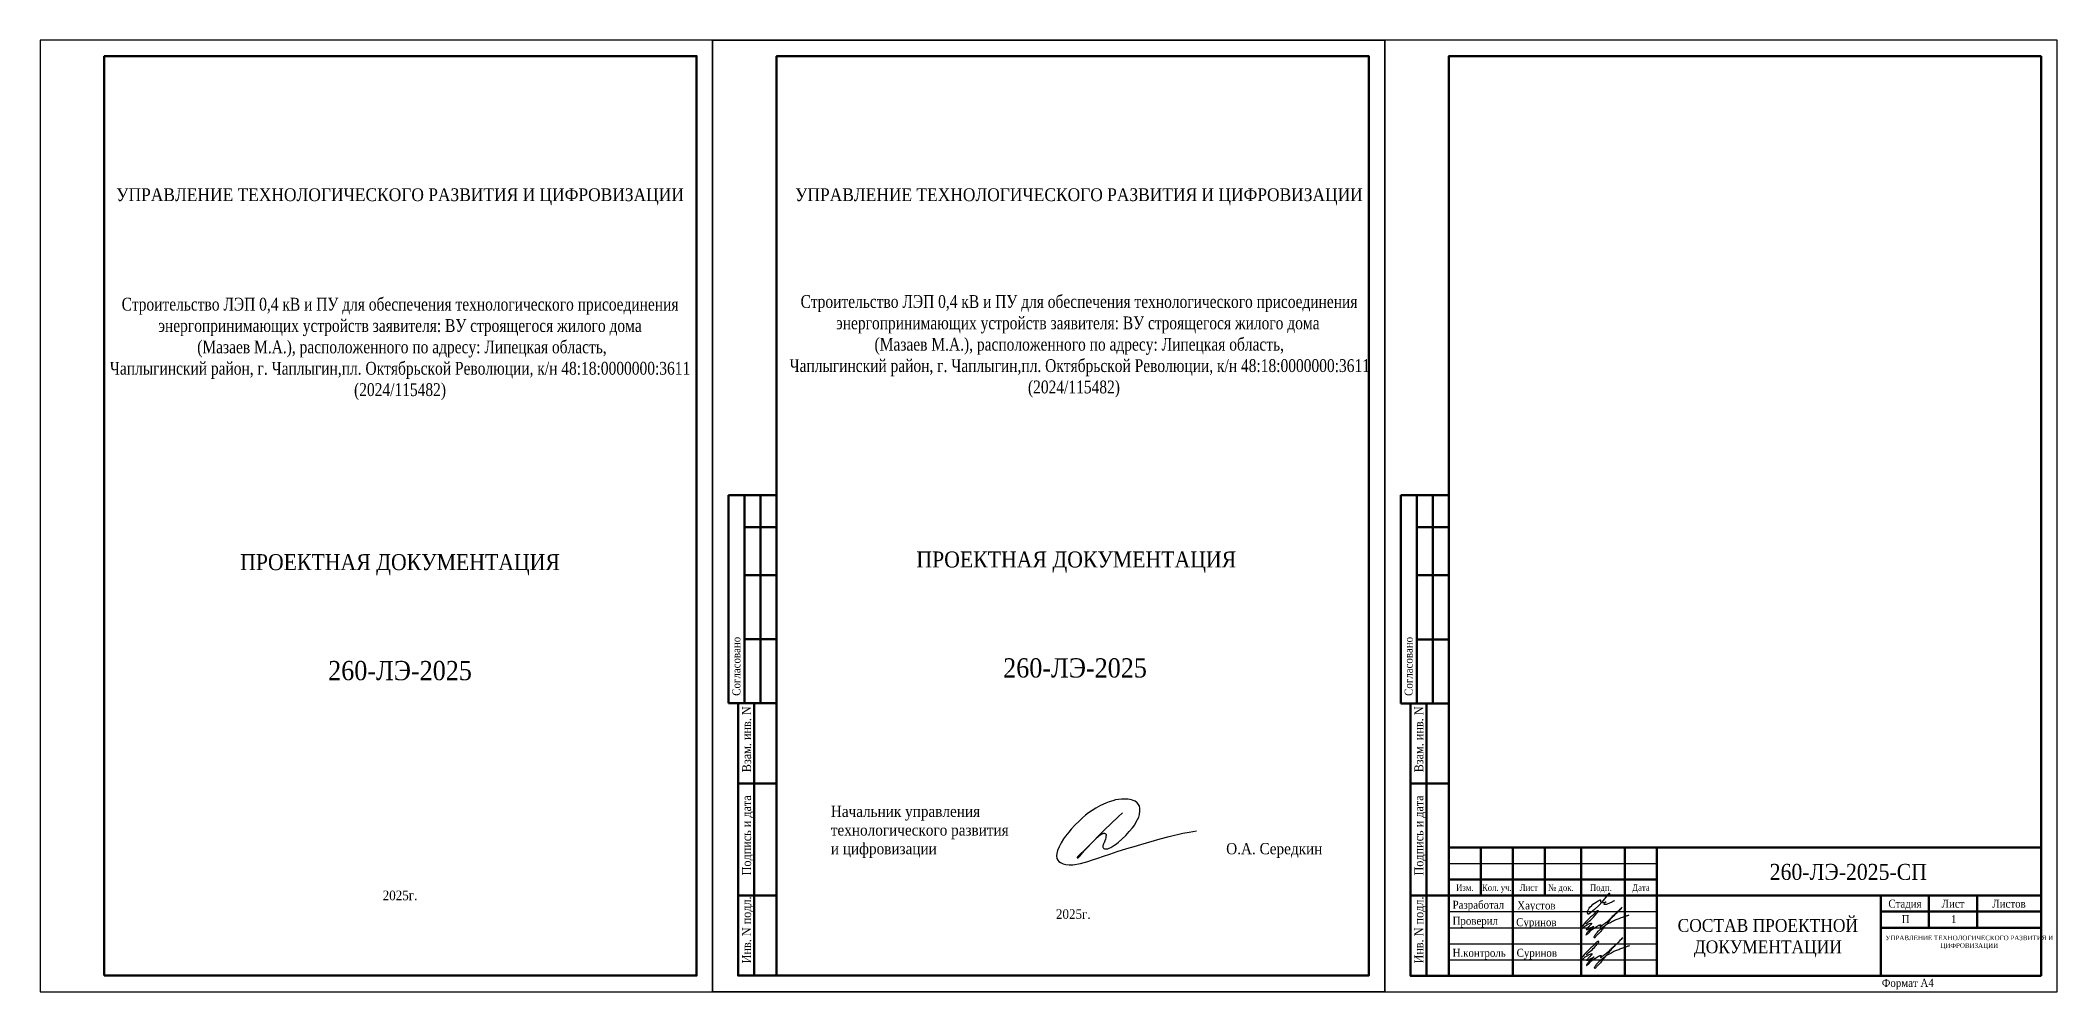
# Model space of a CAD drawing. Header units: millimetres. Extents: x 2174 to 8242, y 1757 to 2055.
# Drawn here: x 2174 to 2802, y 1758 to 2055 of the extents above; entities that cross this region are included whole.
import ezdxf
from ezdxf.enums import TextEntityAlignment as Align

# ---------------------------------------------------------------- set-up
doc = ezdxf.new("R2010")
doc.units = ezdxf.units.MM
doc.layers.add('П', color=7, linetype='Continuous')
doc.layers.add('Чертеж', color=7, linetype='Continuous')
doc.styles.add('стиль1', font='Times New Roman.ttf', dxfattribs={"width": 0.9, "height": 2})
doc.styles.add('стиль2', font='Times New Roman.ttf', dxfattribs={"width": 0.9, "height": 2.5})

# ---------------------------------------------------------------- blocks, each defined once
blk = doc.blocks.new('1')
at = {"lineweight": 30}
for p, q in [((630, 297), (420, 297)), ((420, 297), (420, 0)), ((630, 0), (630, 297)), ((420, 0), (630, 0))]:
    blk.add_line(p, q, dxfattribs=at)
blk = doc.blocks.new('Штамп б')
at = {"lineweight": 70}
for points in [[(20, 0), (8, 0), (8, 85), (20, 85)], [(13, 0), (13, 85)], [(8, 60), (20, 60)], [(8, 25), (20, 25)]]:
    blk.add_lwpolyline(points, dxfattribs=at)
at = {"lineweight": 25, "style": 'стиль1', "width": 0.9}
for s, p in [('Взам. инв. N', (12.06, 63.49)), ('Подпись и дата', (12.06, 31.28)), ('Инв. N подл.', (12.06, 3.82))]:
    blk.add_text(s, height=2.8, rotation=90, dxfattribs=at).set_placement(p)
blk = doc.blocks.new('A$C5B0935FB')
at = {"lineweight": 70}
for p, q in [((20, 65), (5, 65)), ((5, 0), (5, 65)), ((10, 55), (10, 65)), ((15, 0), (15, 65)), ((20, 0), (20, 65)), ((10, 40), (10, 55)), ((10, 55), (20, 55)), ((10, 20), (10, 40)), ((10, 40), (20, 40)), ((10, 0), (10, 20)), ((10, 20), (20, 20)), ((10, 0), (5, 0)), ((15, 0), (10, 0)), ((20, 0), (15, 0)), ((15, 0), (15, 0))]:
    blk.add_line(p, q, dxfattribs=at)
at = {"lineweight": 25, "style": 'стиль1', "width": 0.9}
blk.add_text('Согласовано', height=2.5, rotation=90, dxfattribs=at).set_placement((8.72, 2.35))
blk = doc.blocks.new('A$C7F1F469D')
at = {"color": 5, "lineweight": 25}
blk.add_spline([(-0.1, 1.78), (1.34, 2.93), (2.75, 4.33), (3.55, 5.31), (3.81, 5.64), (3.86, 5.8), (3.66, 5.81), (3.25, 5.7), (2.89, 5.36), (-1.09, 1.26), (-1.29, 0.98), (-1.47, 0.67), (-1.59, 0.28), (-1.54, 0.16), (-0.98, 0.55), (-0.42, 1.01), (0.34, 1.44), (1.08, 1.86), (1.69, 1.97), (1.62, 1.83), (1.26, 1.37), (0.56, 0.61), (0.16, 0.22), (0, 0), (0.24, -0.04), (0.82, 0.16), (1.44, 0.58), (2.18, 0.95), (2.33, 1.04), (1.93, 0.58), (1.28, 0.02), (0.64, -0.58), (0.1, -1.31), (-0.06, -1.68), (0.13, -1.59), (0.39, -1.41), (1.23, -0.56), (1.62, -0.16), (2.27, 0.27), (2.82, 0.65), (3.41, 1.04), (3.83, 1.25), (4.1, 1.35), (4.33, 1.44), (4.56, 1.45), (4.6, 1.35), (4.48, 1.19), (4.35, 0.92), (4.39, 0.82), (4.59, 0.91), (5.09, 1.34), (6.19, 2.18), (7.41, 3.21), (8.36, 4.22), (9.62, 5.31), (10.99, 6.68), (11.27, 6.98), (9.83, 5.51), (8.6, 4.26), (7.7, 3.28), (7.2, 2.7), (6.74, 2.12), (6.16, 1.41), (5.49, 0.62), (4.74, -0.34), (3.92, -1.29), (3.19, -1.94), (2.91, -2.31), (2.67, -2.58), (2.52, -2.55), (2.49, -2.26), (2.69, -1.9), (3.27, -1.11), (3.8, -0.52), (4.48, 0.07), (5.33, 0.79), (5.97, 1.29), (6.7, 1.77), (7.56, 2.21), (8.83, 2.91), (10.02, 3.35), (11.36, 3.83), (12.55, 4.24), (13.47, 4.57)], degree=3, dxfattribs=at)
blk = doc.blocks.new('Штамп фамилии')
at = {"layer": 'Чертеж', "color": 5, "lineweight": -2}
blk.add_lwpolyline([(47.77, 1.54), (47.84, 1.67), (47.92, 1.81), (47.96, 1.89), (48, 1.95), (48.03, 2.01), (48.06, 2.07), (48.06, 2.11), (48.06, 2.2), (48.04, 2.25), (48.01, 2.27), (47.96, 2.28), (47.9, 2.28), (47.86, 2.27), (47.81, 2.26), (47.74, 2.22), (47.68, 2.18), (47.62, 2.12), (47.55, 2.01), (45.56, -0.42), (44.71, -1.43), (43.25, -2.74), (41.5, -4.21), (41.39, -4.26), (41.31, -4.24), (41.27, -4.2), (41.23, -4.14), (41.16, -4.02), (41.1, -3.86), (41.09, -3.71), (41.09, -3.56), (41.12, -3.39), (41.16, -3.24), (41.2, -3.15), (41.26, -2.95), (41.35, -2.75), (41.59, -2.39), (41.85, -2.07), (42.44, -1.47), (42.8, -1.12), (43.26, -0.79), (43.84, -0.43), (44.4, -0.08), (45.06, 0.28), (45.14, 0.26), (45.15, 0.23), (45.16, 0.18), (45.1, -0.18), (45.18, -0.33), (45.24, -0.4), (45.3, -0.44), (45.4, -0.5), (45.56, -0.52), (45.76, -0.52), (46.6, -0.47), (46.69, -0.39), (46.75, -0.35), (46.77, -0.37), (46.78, -0.39), (46.77, -0.43), (46.75, -0.46), (46.74, -0.48), (46.69, -0.52), (46.58, -0.6), (46.22, -0.9), (46.18, -0.96), (46.17, -1.01), (46.17, -1.08), (46.2, -1.12), (46.33, -1.13), (46.47, -1.12), (46.89, -1.12), (46.98, -1.11), (47.13, -1.06), (47.33, -0.98), (48.8, -0.39), (48.96, -0.28), (49.11, -0.17), (49.26, -0.09), (49.37, -0.06), (49.51, 0.01)], dxfattribs=at)
at = {"layer": 'Чертеж', "color": 67, "lineweight": -2, "true_color": 0x727430}
for p in [(40.67, -8.99), (40.81, -18.55)]:
    blk.add_blockref('A$C7F1F469D', p, dxfattribs=at)
at = {"color": 7, "char_height": 2.5, "attachment_point": 4, "style": 'стиль1'}
for s, insert, width in [(' Разработал', (-1.9, -1.68), 17), (' Проверил', (-1.9, -6.68), 17), (' Суринов', (17.96, -7.12), 20), ('Хаустов', (19.15, -1.89), 20), (' Н.контроль', (-1.9, -16.68), 17), (' Суринов', (18.1, -16.68), 20)]:
    blk.add_mtext(s, dxfattribs=dict(at, insert=insert, width=width))
blk = doc.blocks.new('A$C31D65421')
blk.add_blockref('Штамп фамилии', (2.24, 18.43))
blk = doc.blocks.new('A$C506864A1')
at = {"color": 162}
blk.add_lwpolyline([(7.8, 6.13), (7.3, 5.67), (5.69, 4.12), (3.57, 2), (2.49, 0.92), (2.45, 0.87), (2.46, 0.84), (2.51, 0.83), (2.54, 0.84), (2.58, 0.85), (2.64, 0.9), (2.72, 0.97), (2.8, 1.06), (2.93, 1.22), (3.09, 1.42), (3.29, 1.68), (4.5, 2.9), (5.12, 3.5), (5.25, 3.59), (5.31, 3.63), (5.38, 3.67), (5.44, 3.7), (5.5, 3.71), (5.55, 3.72), (5.59, 3.72), (5.67, 3.72), (5.69, 3.72), (5.73, 3.71), (5.77, 3.69), (5.81, 3.67), (5.82, 3.65), (5.85, 3.62), (5.86, 3.58), (5.86, 3.55), (5.86, 3.5), (5.86, 3.43), (5.85, 3.38), (5.82, 3.2), (5.78, 3.04), (5.71, 2.85), (5.66, 2.71), (5.62, 2.61), (5.59, 2.55), (5.56, 2.47), (5.52, 2.37), (5.5, 2.32), (5.49, 2.25), (5.48, 2.17), (5.49, 2.1), (5.5, 2.04), (5.54, 1.97), (5.59, 1.92), (5.68, 1.89), (5.76, 1.87), (5.85, 1.87), (5.93, 1.87), (6.08, 1.88), (6.24, 1.96), (6.42, 2.05), (6.55, 2.13), (6.79, 2.28), (7.1, 2.49), (7.33, 2.69), (7.72, 3.01), (8.21, 3.47), (8.61, 3.92), (8.98, 4.37), (9.25, 4.74), (9.43, 5.07), (9.73, 5.63), (9.81, 5.96), (9.85, 6.36), (9.86, 6.68), (9.81, 6.93), (9.71, 7.14), (9.52, 7.34), (9.29, 7.5), (9.08, 7.59), (8.85, 7.68), (8.67, 7.72), (8.44, 7.74), (8.12, 7.76), (7.69, 7.76), (7.31, 7.72), (6.98, 7.66), (6.65, 7.56), (6.23, 7.42), (5.83, 7.27), (5.19, 6.99), (4.65, 6.71), (4.2, 6.41), (3.79, 6.13), (3.44, 5.85), (3.08, 5.55), (2.7, 5.21), (2.16, 4.68), (1.75, 4.21), (1.44, 3.85), (1.06, 3.37), (0.83, 3.05), (0.55, 2.59), (0.32, 2.12), (0.12, 1.67), (0.05, 1.33), (0, 1.06), (0.04, 0.73), (0.14, 0.56), (0.29, 0.4), (0.48, 0.27), (0.79, 0.13), (1.1, 0.05), (1.48, 0), (1.93, 0.01), (2.82, 0.16), (3.69, 0.4), (4.25, 0.58), (4.88, 0.79), (5.57, 1.02), (6.3, 1.26), (7.18, 1.56), (8.31, 1.92), (9.17, 2.18), (9.98, 2.41), (12.27, 3.06), (13.34, 3.36), (14.92, 3.73), (15.69, 3.87), (16.54, 4.03)], dxfattribs=at)

msp = doc.modelspace()

# ---------------------------------------------------------------- linework, layer by layer
at = {"layer": 'П', "lineweight": 30}
msp.add_lwpolyline([(2173.703, 1758.49), (2383.703, 1758.49), (2383.703, 2055.49), (2173.703, 2055.49)], close=True, dxfattribs=at)
at = {"layer": 'П', "linetype": 'Continuous', "lineweight": 0}
for points in [[(2173.703, 2055.49), (2383.703, 2055.49), (2383.703, 1758.49), (2173.703, 1758.49)], [(2383.703, 2055.49), (2593.703, 2055.49), (2593.703, 1758.49), (2383.703, 1758.49)], [(2593.703, 2055.49), (2803.703, 2055.49), (2803.703, 1758.49), (2593.703, 1758.49)]]:
    msp.add_lwpolyline(points, close=True, dxfattribs=at)
at = {"layer": 'П', "lineweight": 35}
msp.add_lwpolyline([(2383.703, 1758.49), (2593.703, 1758.49), (2593.703, 2055.49), (2383.703, 2055.49)], close=True, dxfattribs=at)
at = {"layer": 'Чертеж', "lineweight": 70}
msp.add_line((2798.703, 1763.49), (2798.703, 2050.49), dxfattribs=at)
at = {"layer": 'Чертеж', "linetype": 'Continuous', "lineweight": 70}
for p, q in [((2613.703, 1803.49), (2798.703, 1803.49)), ((2623.703, 1803.49), (2623.703, 1788.49)), ((2633.703, 1803.49), (2633.703, 1763.49)), ((2643.703, 1803.49), (2643.703, 1788.49)), ((2655.094, 1803.49), (2655.094, 1763.49)), ((2668.703, 1803.49), (2668.703, 1763.49)), ((2678.703, 1763.49), (2678.703, 1803.49)), ((2613.703, 1793.49), (2678.703, 1793.49)), ((2613.703, 1788.49), (2798.703, 1788.49)), ((2748.703, 1763.49), (2748.703, 1788.49)), ((2763.703, 1788.49), (2763.703, 1778.49)), ((2778.703, 1788.49), (2778.703, 1778.49)), ((2748.703, 1783.49), (2798.703, 1783.49))]:
    msp.add_line(p, q, dxfattribs=at)
at = {"layer": 'Чертеж', "linetype": 'Continuous', "lineweight": 30}
for p, q in [((2613.703, 1763.49), (2613.703, 1803.49)), ((2613.703, 1798.49), (2678.703, 1798.49)), ((2613.703, 1783.49), (2678.703, 1783.49)), ((2613.703, 1778.49), (2678.703, 1778.49)), ((2613.703, 1773.49), (2678.703, 1773.49)), ((2613.703, 1768.49), (2678.703, 1768.49))]:
    msp.add_line(p, q, dxfattribs=at)
at = {"layer": 'Чертеж', "color": 7, "lineweight": 70}
msp.add_line((2748.703, 1778.49), (2798.703, 1778.49), dxfattribs=at)
at = {"layer": 'Чертеж', "linetype": 'Continuous', "lineweight": 70, "ltscale": 100}
msp.add_line((2613.703, 1763.49), (2798.703, 1763.49), dxfattribs=at)
at = {"layer": 'Чертеж', "lineweight": 70}
for points in [[(2193.703, 1763.526), (2378.72, 1763.526), (2378.72, 2050.526), (2193.703, 2050.49)], [(2403.703, 1763.526), (2588.72, 1763.526), (2588.72, 2050.526), (2403.703, 2050.49)]]:
    msp.add_lwpolyline(points, close=True, dxfattribs=at)
for points in [[(2798.703, 2050.49), (2613.703, 2050.49), (2613.703, 1763.49)], [(2613.703, 1763.49), (2798.703, 1763.49)]]:
    msp.add_lwpolyline(points, dxfattribs=at)

# ---------------------------------------------------------------- block references
at = {"color": 5, "xscale": 2.641275215784133, "yscale": 2.641275215784133, "zscale": 2.641275215784133}
msp.add_blockref('A$C506864A1', (2491.171, 1798.123), dxfattribs=at)
at = {"layer": 'П', "lineweight": 30}
msp.add_blockref('1', (2173.703, 1758.49), dxfattribs=at)
at = {"layer": 'Чертеж'}
for p in [(2383.703, 1848.526), (2593.703, 1848.49)]:
    msp.add_blockref('A$C5B0935FB', p, dxfattribs=at)
at = {"layer": 'Чертеж', "lineweight": 25}
for p in [(2383.703, 1763.526), (2593.703, 1763.49)]:
    msp.add_blockref('Штамп б', p, dxfattribs=at)
at = {"layer": 'Чертеж', "linetype": 'Continuous', "lineweight": 0}
msp.add_blockref('A$C31D65421', (2613.703, 1768.49), dxfattribs=at)

# ---------------------------------------------------------------- texts
at = {"layer": 'Чертеж', "linetype": 'Continuous', "lineweight": 25, "style": 'стиль1', "width": 0.9}
for s, height, p in [('Изм.', 2, (2618.703, 1790.99)), ('Кол. уч.', 2, (2628.703, 1790.99)), ('Лист', 2, (2638.703, 1790.99)), ('№ док.', 2, (2648.703, 1790.99)), ('Подп.', 2, (2661.203, 1790.99)), ('Дата', 2, (2673.703, 1790.99)), ('Стадия', 2.5, (2756.203, 1785.99)), ('Лист', 2.5, (2771.203, 1785.99)), ('Листов', 2.5, (2788.703, 1785.99)), ('П', 2.5, (2756.378, 1781.165)), ('1', 2.5, (2771.454, 1781.165))]:
    msp.add_text(s, height=height, dxfattribs=at).set_placement(p, align=Align.MIDDLE_CENTER)
at = {"layer": 'Чертеж', "lineweight": 25, "style": 'стиль1', "width": 0.9}
msp.add_text('Формат А4', height=2.5, dxfattribs=at).set_placement((2748.964, 1760.018))
at = {"layer": 'Чертеж', "color": 1, "lineweight": 20, "char_height": 5, "width": 185.01678, "style": 'стиль1'}
for s, insert, attachment_point in [('\\pt95;{\\C256;\\P\\P\\H0.36x;\\P\\P\\P\\P\\P\\H0.94444x;\\P\\H2.353x;\\P\\ptz;\\H0.99998x;УПРАВЛЕНИЕ ТЕХНОЛОГИЧЕСКОГО РАЗВИТИЯ И ЦИФРОВИЗАЦИИ\\H0.75002x;\\P\\P\\H1.1667x;\\P\\H1.4286x;\\P\\pt95;\\P\\ptz;\\H0.79994x;\\W0.8;Строительство ЛЭП 0,4 кВ и ПУ для обеспечения технологического присоединения\\Pэнергопринимающих устройств заявителя: ВУ строящегося жилого дома\\P (Мазаев М.А.), расположенного по адресу: Липецкая область,\\PЧаплыгинский район, г. Чаплыгин,пл. Октябрьской Революции, к/н 48:18:0000000:3611 (2024/115482)\\P\\P\\P\\P\\pt95;\\P\\P\\P\\P\\H1.2501x;\\W0.9;ПРОЕКТНАЯ ДОКУМЕНТАЦИЯ\\P\\P\\P\\P\\H1.1999x;260-ЛЭ-2025\\P\\P\\P\\P\\P\\H0.83338x;\\P\\P\\H1.43331x; \\H0.41858x;\\P2025г.\\H1.1481x; }', (2286.102, 2050.453), 2), ('\\pi92.50839,t187.50839;{\\C256;\\P\\P\\H0.36x;\\P\\P\\P\\P\\P\\H0.94444x;\\P\\H2.353x;\\P\\pi5.92408,tz;\\H0.99998x;УПРАВЛЕНИЕ ТЕХНОЛОГИЧЕСКОГО РАЗВИТИЯ И ЦИФРОВИЗАЦИИ\\H0.75002x;\\P\\pi92.50839;\\P\\P\\pt187.50839;\\H1.6667x;\\P\\P\\pi7.63136,tz;\\H0.79996x;\\W0.8;Строительство ЛЭП 0,4 кВ и ПУ для обеспечения технологического присоединения\\P\\pi18.7275;энергопринимающих устройств заявителя: ВУ строящегося жилого дома\\P\\pi29.52257; (Мазаев М.А.), расположенного по адресу: Липецкая область,\\P\\pi4.17412;Чаплыгинский район, г. Чаплыгин,пл. Октябрьской Революции, к/н 48:18:0000000:3611 \\P\\pi78.65984;(2024/115482)\\P\\pi92.50839;\\P\\P\\P\\pt187.50839;\\P\\P\\P\\P\\pi43.79628,t138.79628;\\H1.2501x;\\W0.9;ПРОЕКТНАЯ ДОКУМЕНТАЦИЯ\\P\\pi92.50839,t187.50839;\\P\\P\\P\\pi70.91242,t165.91242;\\H1.1999x;260-ЛЭ-2025\\P\\pi92.50839,t187.50839;\\P\\P\\P\\P\\P\\H0.83338x;\\P\\H0.59996x;\\P\\P\\pi87.38977,t182.38977;2025г.}', (2403.594, 2050.453), 1)]:
    msp.add_mtext(s, dxfattribs=dict(at, insert=insert, attachment_point=attachment_point))
at = {"layer": 'Чертеж', "color": 1, "lineweight": 50, "insert": (2417.174, 1816.577), "char_height": 3.5, "width": 185.01678, "attachment_point": 1, "style": 'стиль1'}
msp.add_mtext('\\pi3.5;{\\C256;Начальник управления \\Pтехнологического развития \\Pи цифровизации                                                                            О.А. Середкин}', dxfattribs=at)
at = {"layer": 'Чертеж', "lineweight": 25, "attachment_point": 5, "style": 'стиль2'}
for s, insert, char_height, width in [('260-ЛЭ-2025-СП', (2738.508, 1795.862), 5, 119.88502), ('{\\H0.8x;УПРАВЛЕНИЕ ТЕХНОЛОГИЧЕСКОГО РАЗВИТИЯ И ЦИФРОВИЗАЦИИ}', (2776.299, 1773.882), 1.8, 54.19561)]:
    msp.add_mtext(s, dxfattribs=dict(at, insert=insert, char_height=char_height, width=width))
at = {"layer": 'Чертеж', "color": 7, "lineweight": 15, "insert": (2713.363, 1775.2), "char_height": 4, "width": 70, "attachment_point": 5, "style": 'стиль1'}
msp.add_mtext('{\\W0.9;СОСТАВ ПРОЕКТНОЙ ДОКУМЕНТАЦИИ}', dxfattribs=at)

doc.saveas('drawing.dxf')
